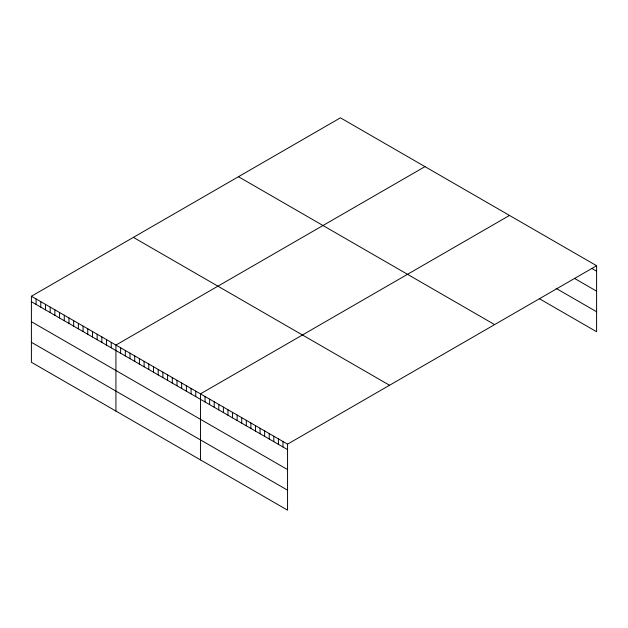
<?xml version="1.0" encoding="UTF-8"?>
<svg xmlns="http://www.w3.org/2000/svg" width="628" height="628" viewBox="0 0 628 628"><rect width="100%" height="100%" fill="white"/><g stroke="black" fill="none" stroke-linecap="round" stroke-linejoin="round"><path stroke-width="0.94" d="M31.4 296.251L287.553 444.145L287.553 510.171L31.4 362.278L31.4 296.251L340.447 117.829L596.6 265.723L596.6 331.749L539.303 298.661M424.975 166.632L115.929 345.062L115.929 411.081M509.504 215.435L200.465 393.866L200.465 459.884M287.553 444.145L596.6 265.723M592.016 268.541L596.6 271.186M574.447 278.377L596.6 291.172M556.11 288.385L596.6 311.763M238.459 176.711L494.613 324.598M133.387 237.376L389.541 385.262M31.4 301.723L287.553 449.609M31.4 321.701L287.553 469.595M31.4 342.291L287.553 490.185M282.969 441.5L282.969 446.963M278.392 438.854L278.392 444.318M273.808 436.209L273.808 441.672M269.224 433.563L269.224 439.027M264.639 430.91L264.639 436.382M260.055 428.265L260.055 433.728M255.47 425.619L255.47 431.083M250.886 422.974L250.886 428.437M246.302 420.328L246.302 425.792M241.717 417.683L241.717 423.146M237.133 415.037L237.133 420.501M232.548 412.384L232.548 417.856M227.964 409.739L227.964 415.21M223.38 407.093L223.38 412.557M218.795 404.448L218.795 409.911M214.219 401.802L214.219 407.266M209.634 399.157L209.634 404.62M205.05 396.511L205.05 401.975M195.763 391.15L195.763 396.613M191.069 388.442L191.069 393.905M186.375 385.725L186.375 391.197M181.68 383.017L181.68 388.481M176.986 380.309L176.986 385.773M172.284 377.593L172.284 383.056M167.59 374.885L167.59 380.348M162.895 372.169L162.895 377.64M158.201 369.46L158.201 374.924M153.499 366.752L153.499 372.216M148.805 364.036L148.805 369.5M144.11 361.328L144.11 366.791M139.416 358.612L139.416 364.083M134.714 355.903L134.714 361.367M130.02 353.195L130.02 358.659M125.325 350.479L125.325 355.943M120.631 347.771L120.631 353.234M111.234 342.346L111.234 347.81M106.54 339.638L106.54 345.102M101.846 336.922L101.846 342.386M97.144 334.214L97.144 339.677M92.449 331.506L92.449 336.969M87.755 328.789L87.755 334.253M83.061 326.081L83.061 331.545M78.359 323.365L78.359 328.837M73.664 320.657L73.664 326.12M68.97 317.949L68.97 323.412M64.276 315.232L64.276 320.696M59.574 312.524L59.574 317.988M54.879 309.808L54.879 315.28M50.185 307.1L50.185 312.563M45.491 304.392L45.491 309.855M40.789 301.675L40.789 307.139M36.094 298.967L36.094 304.431"/></g></svg>
